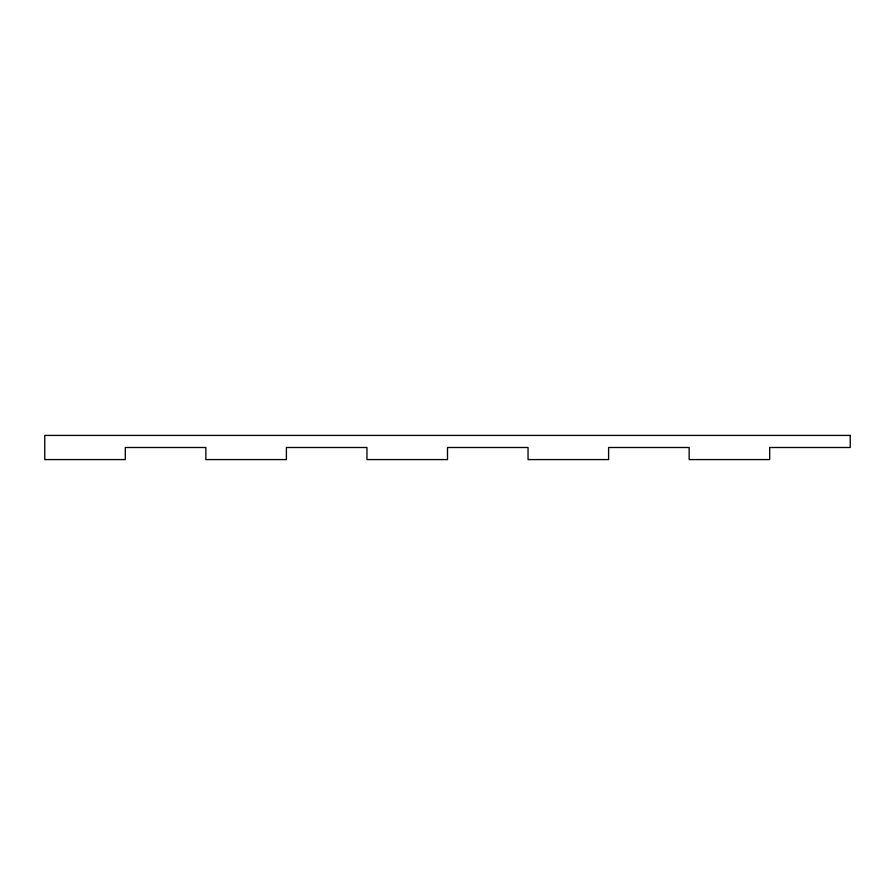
<?xml version="1.0" encoding="UTF-8"?>
<svg xmlns="http://www.w3.org/2000/svg" width="895" height="895" viewBox="0 0 895 895"><rect width="100%" height="100%" fill="white"/><g stroke="black" fill="none" stroke-linecap="round" stroke-linejoin="round"><path stroke-width="1.34" d="M850.25 435.417L44.75 435.417L44.75 459.582L125.3 459.582L125.3 447.5L205.85 447.5L205.85 459.582L286.4 459.582L286.4 447.5L366.95 447.5L366.95 459.582L447.5 459.582L447.5 447.5L528.05 447.5L528.05 459.582L608.6 459.582L608.6 447.5L689.15 447.5L689.15 459.582L769.7 459.582L769.7 447.5L850.25 447.5L850.25 435.417"/></g></svg>
